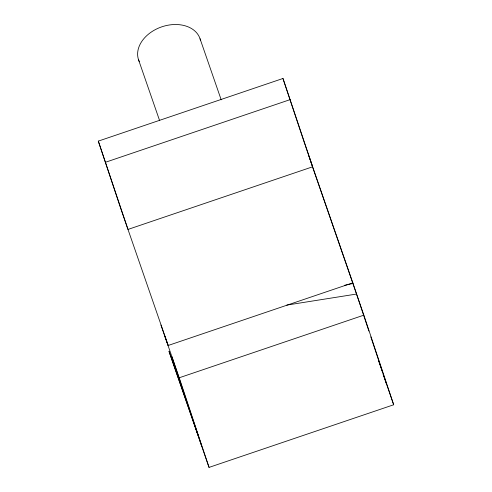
<?xml version="1.0" encoding="UTF-8"?>
<svg xmlns="http://www.w3.org/2000/svg" width="492" height="492" viewBox="0 0 492 492"><rect width="100%" height="100%" fill="white"/><g stroke="black" fill="none" stroke-linecap="round" stroke-linejoin="round"><path stroke-width="0.74" d="M98.308 141.118L282.962 78.48L312.641 166.794L127.988 229.432L98.308 141.118L120.681 208.331L168.172 345.482L352.826 282.845L368.883 331.079M105.614 162.219L290.268 99.581M160.939 325.034L179.211 377.782L363.859 315.151L393.692 404.768L209.038 467.4L168.996 351.319L198.005 435.1M344.652 285.286L352.899 283.497M286.799 305.095L356.552 294.05M164.592 335.581L168.172 345.482M305.335 145.694L352.826 282.845M312.715 167.446L363.859 315.151M378.656 360.907L382.659 372.462M383.139 374.277L393.692 404.768M200.053 38.782L221.185 99.802M138.504 59.661L159.636 120.675M370.814 336.885L386.386 383.668M308.988 156.247L312.481 166.751M282.962 78.48L305.095 144.974M179.211 377.782L209.038 467.4M171.905 356.682L201.732 446.299M139.267 61.568A32.497 23.61 -19.1 0 1 161.376 26.974A32.497 23.61 -19.1 0 1 200.435 40.098"/></g></svg>
